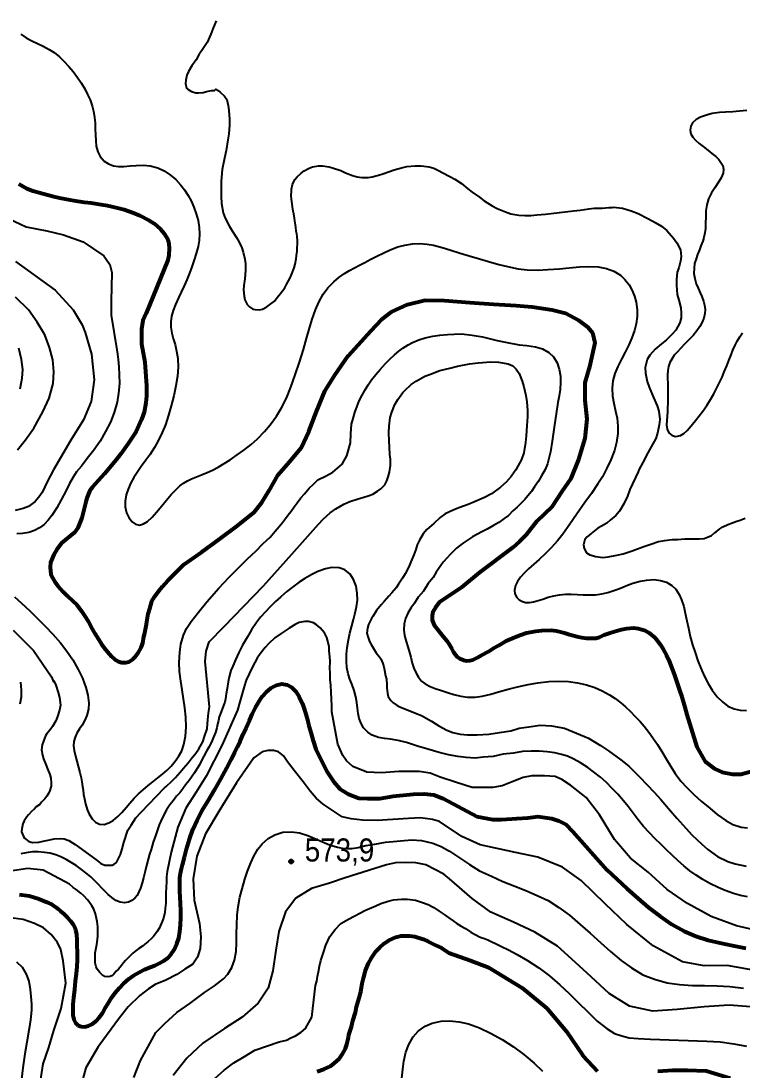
# Model space of a CAD drawing. Header units: metres. Extents: x 547833 to 556102, y 1844799 to 1850994.
# Drawn here: x 554246 to 554778, y 1846475 to 1847249 of the extents above; entities that cross this region are included whole.
import ezdxf

# ---------------------------------------------------------------- set-up
doc = ezdxf.new("R2010")
doc.units = ezdxf.units.M
doc.header["$LTSCALE"] = 6.8
for name, color, linetype, lineweight in [('1', 7, 'Continuous', 25), ('2', 7, 'Continuous', 53), ('5', 7, 'Continuous', 13)]:
    doc.layers.add(name, color=color, linetype=linetype, lineweight=lineweight)

msp = doc.modelspace()

# ---------------------------------------------------------------- hatches: boundary and pattern name
at = {"layer": '5'}
msp.add_hatch(color=256, dxfattribs=at).paths.add_polyline_path([(554447.1, 1846629.52, 1), (554444.1, 1846629.52, 1)])

# ---------------------------------------------------------------- linework, layer by layer
at = {"layer": '1'}
for points in [[(554390.41, 1847248.62), (554387.94, 1847242.71), (554386.38, 1847238.81), (554383.64, 1847232.78), (554381.12, 1847228.96), (554377.64, 1847223.51), (554375.48, 1847219.92), (554372.35, 1847215.56), (554369.98, 1847211.28), (554368.65, 1847208.74), (554367.93, 1847205.04), (554367.75, 1847202.44), (554368.41, 1847199.18), (554369.69, 1847197.99), (554372.04, 1847196.64), (554375.39, 1847195.69), (554377.4, 1847195.63), (554380.81, 1847195.83), (554383.11, 1847196.57), (554386.75, 1847197.27), (554389.03, 1847197.34), (554390.07, 1847198.23), (554391.68, 1847197.46), (554393.36, 1847196.12), (554396.47, 1847193.14), (554398.17, 1847190.76)], [(554246.43, 1847238.77), (554250.35, 1847236.2), (554254.37, 1847233.97), (554258.73, 1847231.92), (554262.74, 1847230.04), (554267.15, 1847227.67), (554270.84, 1847225.34), (554274.84, 1847222.19), (554278.15, 1847219.07), (554281.8, 1847215.1), (554284.87, 1847211.38)], [(554284.87, 1847211.38), (554288.18, 1847206.94), (554290.89, 1847202.96), (554293.49, 1847198.63), (554295.6, 1847194.53), (554297.35, 1847190.45), (554298.84, 1847186.11), (554299.85, 1847182.13), (554300.66, 1847177.57), (554301.02, 1847173.56), (554301.25, 1847168.96), (554301.33, 1847164.87), (554301.53, 1847160.31), (554301.95, 1847156.34), (554303.15, 1847152.1), (554304.89, 1847148.67), (554307.77, 1847145.44), (554310.87, 1847143.35), (554314.6, 1847141.86), (554318.36, 1847141.37), (554322.33, 1847141.4), (554326.88, 1847141.81), (554331.42, 1847142.23), (554336.84, 1847142.27), (554341.78, 1847141.81), (554347.28, 1847140.33), (554351.93, 1847138.28), (554356.73, 1847135.12), (554360.55, 1847131.86), (554364.28, 1847127.76), (554367.01, 1847124.26), (554369.69, 1847120), (554371.79, 1847116.06), (554373.92, 1847111.35), (554375.65, 1847106.46), (554377, 1847101.58), (554377.83, 1847096.38), (554378.01, 1847091.92), (554377.72, 1847086.84), (554376.93, 1847082.42), (554375.65, 1847077.31), (554374.2, 1847072.76), (554372.36, 1847067.52), (554370.62, 1847062.86), (554368.61, 1847057.87), (554366.77, 1847053.6), (554364.52, 1847048.83), (554362.49, 1847044.57), (554360.27, 1847039.81), (554358.62, 1847035.44), (554357.34, 1847031.12), (554356.89, 1847026.94), (554356.98, 1847023.12), (554357.65, 1847018.75), (554358.65, 1847014.83), (554360.11, 1847010.35), (554361.16, 1847005.49), (554362.13, 1846999.92), (554362.18, 1846993.7), (554361.75, 1846986.94), (554360.57, 1846979.74), (554359.07, 1846972.5), (554357.23, 1846965.07), (554355.28, 1846958.22), (554352.93, 1846951.23)], [(554398.17, 1847190.76), (554399.15, 1847186.39), (554399.58, 1847182.62), (554400.21, 1847176.31), (554400.24, 1847171.83), (554399.72, 1847165.57), (554398.82, 1847160.98), (554397.71, 1847153.13), (554396.43, 1847147.64), (554394.83, 1847139.16), (554393.91, 1847130.48), (554393.91, 1847124.66), (554393.95, 1847119.32), (554394.26, 1847114.11), (554395.52, 1847107.29), (554397.02, 1847103.36), (554399.86, 1847097.68), (554402.17, 1847094.13), (554405.33, 1847089.06), (554407.14, 1847085.73), (554409.16, 1847081.39), (554410.1, 1847078.25), (554411.53, 1847073.17), (554412.03, 1847069.7), (554411.9, 1847065.01), (554411.59, 1847061.83), (554411.37, 1847058.75), (554410.7, 1847053.81), (554410.5, 1847050.55), (554410.83, 1847046.01), (554411.53, 1847043.23), (554413.26, 1847039.8), (554414.79, 1847038.07), (554417.26, 1847036.44), (554419.13, 1847035.99), (554422.29, 1847035.87), (554424.44, 1847036.22), (554427.68, 1847037.92), (554429.71, 1847039.39), (554433.19, 1847042.27), (554435.28, 1847044.89), (554437.53, 1847047.73), (554440.84, 1847052.11), (554442.5, 1847055.07), (554444.77, 1847059.43), (554445.95, 1847062.42), (554447.66, 1847066.72), (554448.4, 1847069.38), (554449.27, 1847073.48), (554449.57, 1847075.81), (554449.96, 1847079.1), (554450.1, 1847081.21), (554450.19, 1847084.56), (554450.14, 1847086.65), (554449.88, 1847089.77), (554449.83, 1847091.86), (554449.32, 1847093.81), (554449, 1847096.63), (554448.7, 1847098.41), (554448.27, 1847101.31), (554448.04, 1847103.39), (554447.48, 1847106.56), (554447.16, 1847108.53), (554446.61, 1847111.71), (554446.35, 1847113.97)], [(554781.27, 1847182.55), (554775.91, 1847182.05), (554771.15, 1847181.74), (554765.74, 1847181.44), (554761.12, 1847181.05)], [(554761.12, 1847181.05), (554755.91, 1847180.31), (554751.56, 1847179.28), (554747.12, 1847177.73), (554743.95, 1847175.99), (554741.37, 1847173.64), (554740.11, 1847171.12), (554739.66, 1847168.19), (554740.17, 1847165.51), (554741.52, 1847162.88), (554743.45, 1847160.72), (554746.24, 1847158.36), (554749.21, 1847156.06), (554752.59, 1847153.49), (554755.69, 1847151.03), (554758.41, 1847148.75), (554760.7, 1847146.48), (554762.33, 1847144.35), (554763.61, 1847142.03), (554764.08, 1847139.41), (554763.84, 1847136.6), (554762.54, 1847133.15), (554760.58, 1847129.82), (554757.85, 1847125.75), (554755.33, 1847121.9), (554753.07, 1847117.63), (554751.93, 1847113.23), (554751.21, 1847108.75), (554751.21, 1847104), (554751.01, 1847099.85), (554750.86, 1847095.71), (554750.38, 1847092.46), (554749.71, 1847089.15), (554748.85, 1847086.32), (554747.6, 1847083), (554746.39, 1847080.07), (554745, 1847076.58), (554743.92, 1847073.5), (554742.9, 1847069.9), (554742.49, 1847066.45), (554742.42, 1847062.54), (554743.02, 1847058.8), (554744.06, 1847054.99), (554745.41, 1847051.73), (554746.97, 1847048.42), (554748.3, 1847045.58), (554749.51, 1847042.25), (554750.26, 1847039.33), (554750.61, 1847035.99), (554750.47, 1847033.09), (554749.7, 1847029.76), (554748.54, 1847026.85), (554746.77, 1847023.54), (554744.54, 1847020.41), (554741.75, 1847016.97), (554738.69, 1847013.7), (554735.49, 1847010.46), (554732.62, 1847007.6), (554729.92, 1847004.77), (554727.88, 1847002.34), (554726, 1846999.55), (554724.75, 1846997.05), (554723.75, 1846994.01), (554723.18, 1846991.26), (554722.92, 1846987.97)], [(554446.35, 1847113.97), (554445.86, 1847117.44), (554445.58, 1847119.89), (554445.73, 1847123.53), (554445.9, 1847124.6), (554446.53, 1847128.2), (554448.32, 1847131.74), (554449.99, 1847133.84), (554453.01, 1847136.57), (554455.21, 1847138.25), (554458.8, 1847140.19), (554461.18, 1847141.04), (554465.76, 1847141.85), (554468.71, 1847141.9), (554473.67, 1847141.03), (554476.82, 1847140.25), (554482.18, 1847138.38), (554485.7, 1847136.78), (554490.79, 1847134.79), (554494.25, 1847133.76), (554497.56, 1847133.18), (554502.22, 1847133.24), (554505.32, 1847133.69), (554509.94, 1847134.98), (554513.16, 1847136.02), (554518.01, 1847137.81), (554521.5, 1847138.97), (554526.96, 1847140.46), (554530.87, 1847141.29), (554536.89, 1847141.97), (554541.29, 1847141.91), (554547.19, 1847141.15), (554550.65, 1847140.12), (554554.09, 1847138.41), (554557.34, 1847136.68), (554562.6, 1847134.04), (554566.16, 1847132.07), (554571.11, 1847128.82), (554575.75, 1847124.96), (554579.08, 1847122.48), (554584.37, 1847118.8), (554587.91, 1847116.15), (554593.77, 1847112.53), (554597.43, 1847110.47), (554603.45, 1847107.92), (554607.41, 1847106.65), (554613.46, 1847105.44), (554617.77, 1847105.26), (554622.15, 1847105.38), (554626.58, 1847105.79), (554632.92, 1847106.23), (554637.06, 1847106.71), (554643.25, 1847107.61), (554647.4, 1847108.08), (554653.71, 1847108.71), (554658.5, 1847109.35), (554664.88, 1847110.27), (554668.94, 1847110.64), (554674.66, 1847110.72), (554679.66, 1847111.2), (554682.12, 1847111.29), (554683.1, 1847111.55), (554689.72, 1847110.73), (554696.15, 1847108.7), (554701.33, 1847106.81)], [(554701.33, 1847106.81), (554709.02, 1847102.93), (554713.93, 1847100.05), (554718.44, 1847097.33), (554722.32, 1847094.24), (554727.26, 1847088.61), (554729.84, 1847085.19), (554732.43, 1847080.05), (554732.91, 1847075.05), (554732.44, 1847071.65), (554731.28, 1847066.75), (554730.12, 1847063.57), (554729.59, 1847058.17), (554729.5, 1847053.96), (554730.09, 1847047.16), (554731.24, 1847043), (554732.66, 1847037.25), (554733.09, 1847033.48), (554732.93, 1847029.84), (554732, 1847026.3), (554729.09, 1847020.92), (554726.38, 1847017.93), (554721.91, 1847013.61), (554718.51, 1847010.84), (554713.92, 1847006.78), (554709.83, 1847002.5), (554707.92, 1846999.23), (554706.5, 1846993.34), (554706.7, 1846989.07), (554707.97, 1846982.93), (554709.28, 1846978.97), (554711.96, 1846973.08), (554712.66, 1846971.16), (554715.25, 1846965.16), (554716.56, 1846961.21), (554717.17, 1846955.08), (554716.87, 1846951.04), (554715.57, 1846944.88), (554714.28, 1846941.11), (554710.89, 1846934.91), (554708.36, 1846930.42), (554704.67, 1846923.42), (554701.76, 1846918.03), (554701.37, 1846916.46), (554695.22, 1846903.55), (554693.39, 1846898.67), (554690.82, 1846892.84), (554687.42, 1846887.49), (554684.73, 1846884.32), (554680.73, 1846881), (554678.31, 1846878.82), (554674.27, 1846876.55), (554671.6, 1846874.91), (554669.14, 1846873.1), (554666.7, 1846871.1), (554663.65, 1846868.56), (554662.04, 1846866.75), (554661.07, 1846862.73), (554661.48, 1846860.01), (554663.19, 1846856.78), (554665.72, 1846855.44), (554670.08, 1846854.04), (554675.29, 1846853.49), (554679.25, 1846853.94), (554685.69, 1846855.15)], [(554237.66, 1847102.92), (554250.35, 1847097.04), (554265.47, 1847094.11), (554277.67, 1847091.17), (554292.31, 1847085.79), (554307.44, 1847075.51), (554311.83, 1847069.15), (554313.29, 1847063.28), (554312.8, 1847042.24), (554312.8, 1847031.96), (554317.15, 1847006.47), (554317.61, 1847003.23), (554317.99, 1846999.35), (554318.57, 1846993.95), (554318.83, 1846987.87), (554319, 1846981.49), (554318.44, 1846974.52), (554317.28, 1846967.76), (554315.11, 1846960.32), (554312.37, 1846953.21), (554308.85, 1846946.13), (554304.76, 1846939.21), (554300.2, 1846932.41), (554295.32, 1846926.24), (554290.96, 1846920.7), (554287.33, 1846916.46), (554284.97, 1846912.6), (554282.26, 1846907.92), (554279.76, 1846902.65), (554275.95, 1846895.8), (554272.78, 1846890.12), (554269.22, 1846884.48), (554266.47, 1846880.87), (554263.54, 1846877.66), (554260.19, 1846875.16), (554256.32, 1846873.21), (554252.15, 1846871.9), (554247.51, 1846871.13), (554243.33, 1846870.76)], [(554499.8, 1847070.77), (554504.31, 1847073.09), (554508.75, 1847075.38), (554513.85, 1847077.88), (554518.59, 1847080.02), (554524.2, 1847082.12), (554529.29, 1847083.52), (554535.06, 1847084.5), (554540.1, 1847084.7), (554545.73, 1847084.31), (554550.49, 1847083.45), (554556.73, 1847081.81), (554562.52, 1847080.02), (554570.15, 1847077.65), (554576.8, 1847075.63), (554584.48, 1847073.33), (554590.95, 1847071.42), (554598.54, 1847069.3), (554605.02, 1847067.63), (554612.93, 1847066.11), (554619.41, 1847065.41), (554627.71, 1847065.15), (554634.78, 1847065.46), (554643.31, 1847066.06), (554650.35, 1847066.77), (554658.05, 1847067.43), (554664.8, 1847067.66), (554671.73, 1847067.46), (554678.07, 1847066.26), (554683.46, 1847064.39), (554688.25, 1847061.32), (554691.53, 1847058.26), (554694.64, 1847054.25), (554696.62, 1847050.67), (554698.59, 1847045.9), (554699.7, 1847041.44), (554700.49, 1847035.9), (554700.5, 1847031.01), (554699.78, 1847025.5), (554698.55, 1847020.66), (554696.59, 1847015.09), (554694.44, 1847010.14), (554691.75, 1847004.53), (554689.06, 1846999.4), (554686.35, 1846994.06), (554684.08, 1846988.88), (554682.66, 1846983.45), (554682.03, 1846978.05), (554682.5, 1846972.28), (554683.4, 1846967.02), (554684.7, 1846961.19), (554685.74, 1846956.14), (554686.38, 1846950.12), (554686.29, 1846944.63), (554685.39, 1846938.13), (554683.74, 1846932.2), (554681.18, 1846925.3), (554678.29, 1846919.2), (554674.95, 1846912.88), (554671.57, 1846907.56), (554666.87, 1846900.6), (554662.03, 1846893.83), (554655.92, 1846885.03), (554650.95, 1846877.93), (554645.73, 1846870.65)], [(554242.54, 1847071.37), (554271.77, 1847050.43), (554284.82, 1847035.77), (554291.61, 1847024.78), (554293.74, 1847019.17), (554298.48, 1847003.28), (554300.39, 1846984.32), (554298.24, 1846968.39), (554292.64, 1846954.91), (554283.29, 1846939.87), (554270.37, 1846917.97), (554265.98, 1846909.65), (554262.15, 1846901.34), (554259.7, 1846897.83), (554257.03, 1846894.68), (554252.12, 1846891.08), (554248.13, 1846889.48), (554242.12, 1846888.13)], [(554352.93, 1846951.23), (554350.59, 1846945.46), (554347.62, 1846939.33), (554344.79, 1846934.37), (554341.35, 1846929.1), (554338.49, 1846924.99), (554335.12, 1846920.39), (554332.54, 1846916.79), (554329.59, 1846912.33), (554327.48, 1846908.53), (554325.37, 1846903.76), (554324.07, 1846899.66), (554323.32, 1846894.89), (554323.35, 1846890.86), (554324.3, 1846886.42), (554325.86, 1846882.94), (554328.3, 1846879.77), (554330.84, 1846878.04), (554333.81, 1846877.3), (554336.75, 1846878.15), (554339.81, 1846880), (554343.19, 1846883.25), (554346.44, 1846886.88), (554350.16, 1846891.45), (554353.47, 1846895.51), (554357.12, 1846899.85), (554360.21, 1846903.1), (554363.47, 1846906.13), (554366.18, 1846908.12), (554369.29, 1846909.93), (554372.2, 1846911.26), (554375.91, 1846912.79), (554379.51, 1846914.25), (554383.62, 1846915.95), (554387.63, 1846917.82), (554391.74, 1846919.92), (554396.25, 1846922.55), (554400.65, 1846925.35), (554405.84, 1846928.92), (554410.6, 1846932.4), (554416.02, 1846936.72), (554420.72, 1846940.88), (554425.89, 1846946.14), (554430.21, 1846951.25), (554434.75, 1846957.58), (554438.39, 1846963.59), (554442.02, 1846970.87), (554445.28, 1846978.76), (554448.58, 1846987.94), (554451.72, 1846997.4), (554454.57, 1847006.71), (554456.95, 1847014.78), (554459.11, 1847022.43), (554461.04, 1847028.84), (554463.44, 1847035.79), (554465.91, 1847041.55), (554469.25, 1847047.47), (554472.66, 1847052.08), (554476.93, 1847056.49), (554480.81, 1847059.74), (554484.99, 1847062.64), (554488.48, 1847064.77), (554492.16, 1847066.79), (554495.81, 1847068.72), (554499.8, 1847070.77)], [(554243.98, 1846932.72), (554249.76, 1846940.05), (554255.93, 1846948.66), (554262.63, 1846960.65), (554267.11, 1846970.72), (554270.21, 1846981.52), (554270.63, 1846990.09), (554269.94, 1846998.97), (554267.54, 1847008.2), (554264.14, 1847017.34), (554258.28, 1847026.78), (554251.91, 1847035.77), (554242.37, 1847045.18)], [(554722.92, 1846987.97), (554722.94, 1846985.09), (554723.09, 1846981.96), (554723.22, 1846979.22), (554723.25, 1846976.19), (554723.24, 1846973.36), (554723.17, 1846970.09), (554723.13, 1846967.11), (554722.97, 1846963.72), (554722.81, 1846960.64), (554722.57, 1846957.4), (554722.35, 1846954.31), (554722.25, 1846951.21), (554722.71, 1846948.04), (554723.91, 1846945.23), (554726.33, 1846943.31), (554729.12, 1846942.57), (554732.39, 1846943.37), (554734.91, 1846944.81), (554737.35, 1846946.96), (554739.19, 1846948.99), (554741.42, 1846951.62), (554743.58, 1846954.27), (554746.27, 1846957.72), (554748.99, 1846961.32), (554751.87, 1846965.48), (554754.66, 1846969.85), (554757.03, 1846973.87), (554759.34, 1846978.28), (554761.11, 1846981.86), (554763.1, 1846986.33), (554764.74, 1846990.11), (554766.6, 1846994.7), (554768.14, 1846998.53), (554769.79, 1847002.72), (554771.16, 1847006.12), (554772.75, 1847009.8), (554774.21, 1847012.78), (554776.14, 1847016.04), (554778.3, 1847018.79)], [(554527.98, 1847007.57), (554531.72, 1847010.1), (554535.1, 1847011.83), (554539.67, 1847013.84), (554544.44, 1847015.1), (554549.98, 1847016.44), (554555.13, 1847017.13), (554560.67, 1847017.66), (554565.71, 1847018.02), (554571.15, 1847018.21), (554579.07, 1847017.12), (554586.69, 1847015.85), (554597.4, 1847013.2), (554604.75, 1847011.77), (554613.72, 1847010.07), (554619.21, 1847009.57), (554625.59, 1847008.5), (554630.69, 1847007.04), (554635.53, 1847004.4), (554638.9, 1847001.24), (554641.62, 1846996.7), (554643.14, 1846992.21), (554643.99, 1846986.95), (554644.09, 1846982.38), (554643.74, 1846977.23), (554642.99, 1846972.49), (554642.04, 1846967.58), (554640.78, 1846959.18), (554639.58, 1846951.23), (554637.93, 1846938.99), (554636.59, 1846931.14), (554634.51, 1846922.36), (554632.77, 1846918.3), (554630.12, 1846913.55), (554627.86, 1846909.73), (554624.97, 1846905.42), (554622.63, 1846902.09), (554620.08, 1846898.89), (554617.72, 1846896.2), (554615.05, 1846893.56), (554612.01, 1846890.43), (554608.9, 1846887.69), (554605.62, 1846884.45), (554602.51, 1846882.1), (554598.62, 1846879.11), (554594.78, 1846876.92), (554590.13, 1846874.24), (554586.5, 1846872.54), (554582.36, 1846870.27), (554579.22, 1846868.61), (554575.55, 1846866.24), (554572.54, 1846864.26), (554569.64, 1846862.07), (554567.41, 1846860.25), (554565.42, 1846858.26), (554562.84, 1846855.69), (554560.51, 1846853.08), (554557.66, 1846850.03), (554555.85, 1846847.57), (554554.14, 1846845.04), (554552.42, 1846842.7), (554550.14, 1846838.72), (554546.5, 1846834.29), (554543.02, 1846828.7), (554539.25, 1846824.09), (554536.41, 1846819.71), (554533.66, 1846816.02), (554531.58, 1846812.49), (554529.76, 1846808.42), (554528.83, 1846804.52), (554528.67, 1846800.07), (554529.18, 1846795.9), (554530.32, 1846791.46), (554531.43, 1846787.69), (554532.71, 1846783.57), (554533.64, 1846779.94), (554534.82, 1846775.69), (554535.96, 1846772.01), (554537.6, 1846768.15), (554539.3, 1846765.17), (554541.73, 1846762.36), (554544.35, 1846760.38), (554548, 1846758.49), (554551.78, 1846757.03), (554556.24, 1846755.47), (554560.76, 1846753.96), (554565.41, 1846752.49), (554570.56, 1846751.23), (554575.48, 1846750.52), (554581.21, 1846750.49), (554586.43, 1846751.22), (554592.62, 1846752.69), (554598.45, 1846754.41), (554605.57, 1846756.47), (554612.27, 1846758.26), (554620.22, 1846760.01), (554627.36, 1846761.18), (554635.49, 1846762.04), (554642.52, 1846762.24), (554649.94, 1846762.02), (554656.66, 1846761.11)], [(554245.96, 1846977.65), (554247.42, 1846985.48), (554247.91, 1846991.84), (554246.93, 1846999.18), (554244.98, 1847007.5)], [(554291.53, 1846730), (554289.62, 1846727.2), (554287.69, 1846724.05), (554286.34, 1846721.21), (554285.39, 1846717.99), (554285.25, 1846714.7), (554285.61, 1846711.23), (554286.56, 1846707.21), (554287.67, 1846703.35), (554288.89, 1846698.88), (554289.9, 1846695.16), (554290.74, 1846691.2), (554291.31, 1846688.14), (554291.76, 1846684.85), (554292.17, 1846682.15), (554292.62, 1846679), (554293.28, 1846675.61), (554294.02, 1846672.04), (554295.13, 1846667.95), (554296.77, 1846664.41), (554298.8, 1846660.92), (554301.46, 1846658.47), (554304.42, 1846657.05), (554307.65, 1846656.7), (554311.21, 1846657.93), (554314.39, 1846659.78), (554317.91, 1846662.68), (554320.68, 1846665.62), (554323.9, 1846669.22), (554326.73, 1846672.53), (554329.97, 1846676.06), (554333.16, 1846679.26), (554336.53, 1846682.32), (554340.2, 1846685.45), (554343.63, 1846688.23), (554347.41, 1846691.27), (554350.63, 1846693.85), (554354.11, 1846696.87), (554357.07, 1846699.77), (554360.15, 1846703.37), (554362.65, 1846706.83), (554364.96, 1846710.99), (554366.59, 1846715.76), (554367.66, 1846721.79), (554368.13, 1846728.48), (554367.92, 1846735.72), (554367.29, 1846742.68), (554366.28, 1846749.34), (554365.17, 1846755.98), (554364.17, 1846762.33), (554363.4, 1846769.54), (554363.08, 1846776.03), (554363.42, 1846783.6), (554364.24, 1846789.67), (554366.24, 1846796.29), (554368.5, 1846801.07), (554371.84, 1846806.34), (554377.28, 1846813.22), (554383.5, 1846820.8), (554392.3, 1846830.86), (554399.55, 1846838.78), (554407.52, 1846846.63), (554413.42, 1846852.44), (554419.64, 1846857.97), (554425, 1846863.62), (554430, 1846868.5), (554433.7, 1846872.75), (554436.8, 1846876.18), (554439.15, 1846879.13), (554441.36, 1846882.09), (554443.48, 1846884.86), (554445.49, 1846887.63), (554447.66, 1846890.62), (554449.91, 1846893.58), (554452.69, 1846897.28), (554455.44, 1846900.42), (554458.92, 1846904.53), (554461.97, 1846907.4), (554465.3, 1846910.6), (554470.83, 1846913.28), (554476.18, 1846916.21), (554483.06, 1846922.23), (554486.6, 1846928.27), (554489.4, 1846937.96), (554489.62, 1846944.48), (554490.1, 1846951.59), (554491.15, 1846955.87), (554492.37, 1846960.11), (554494.17, 1846964.82), (554495.74, 1846968.74), (554497.96, 1846973.05), (554500.05, 1846976.81), (554502.37, 1846980.47), (554504.8, 1846984.18), (554507.94, 1846988.2), (554511.08, 1846991.99), (554514.98, 1846996.19), (554518.24, 1846999.46), (554521.82, 1847002.76), (554525, 1847005.46), (554527.98, 1847007.57)], [(554264.06, 1846675.77), (554261.6, 1846673.11), (554260.25, 1846671.63), (554257.7, 1846669.72), (554256.33, 1846668.42), (554254.1, 1846666.26), (554252.08, 1846663.93), (554250.73, 1846662.44), (554248.88, 1846659.47), (554247.8, 1846657.25), (554246.98, 1846653.64), (554246.86, 1846651.34), (554248.21, 1846647.87), (554249.01, 1846646.73), (554252.34, 1846644.25), (554254.99, 1846643.51), (554259.63, 1846643.75), (554262.7, 1846644.39), (554267.71, 1846645.54), (554270.96, 1846646.19), (554275.5, 1846646.52), (554278.19, 1846646.26), (554281.66, 1846645.04), (554284.45, 1846643.17), (554286.48, 1846642.07), (554301.56, 1846630.94), (554305.29, 1846628.03), (554308.19, 1846626.79), (554310.27, 1846626.79), (554311.92, 1846626.79), (554313.58, 1846626.79), (554315.24, 1846627.62), (554316.9, 1846628.87), (554318.14, 1846631.36), (554319.8, 1846634.69), (554321.04, 1846638.84), (554322.29, 1846643.42), (554325.19, 1846652.56), (554327.68, 1846656.31), (554330.99, 1846661.71), (554335.14, 1846665.87), (554352.17, 1846683.67), (554353.46, 1846684.86), (554357.58, 1846688.76), (554360.23, 1846691.45), (554363.87, 1846695.39), (554366.2, 1846698.32), (554369.76, 1846702.15), (554371.9, 1846705.06), (554375.32, 1846709.36), (554377.62, 1846712.48), (554380.37, 1846717.65), (554381.73, 1846721.52), (554383.66, 1846727.16), (554383.98, 1846731.01), (554384.38, 1846736.67), (554384.8, 1846740.43), (554385.4, 1846743.55), (554382.08, 1846776.74), (554382.98, 1846784.47), (554385.25, 1846791.29), (554396.13, 1846802.65), (554425.14, 1846832.66), (554446, 1846855.84), (554465.78, 1846878.04), (554469.09, 1846881.56), (554474.34, 1846886.44), (554478.38, 1846889.38), (554484.47, 1846892.74), (554488.83, 1846894.57), (554494.89, 1846896.6), (554498.39, 1846897.57), (554503.09, 1846898.97), (554505.72, 1846900.12), (554509.28, 1846902.25), (554511.55, 1846904.03), (554514.63, 1846907.05), (554516.13, 1846909.79), (554517.12, 1846912.76), (554517.97, 1846916.19), (554518.83, 1846921.14), (554518.67, 1846925.88), (554518.38, 1846929.18), (554517.93, 1846934.84), (554517.73, 1846939.1), (554517.56, 1846945.56), (554517.71, 1846950.05), (554518.5, 1846956.43), (554519.74, 1846960.57), (554521.86, 1846966.23), (554524.12, 1846969.73), (554527.91, 1846974.92), (554529.34, 1846976.52), (554534.09, 1846980.77), (554537.72, 1846983.19), (554544.06, 1846986.86), (554548.15, 1846988.57), (554555.1, 1846991.08), (554562.59, 1846992.98), (554568.25, 1846994.3), (554577.1, 1846995.98)], [(554577.1, 1846995.98), (554583.49, 1846996.71), (554592.64, 1846997.47), (554598.28, 1846997.26), (554605.45, 1846996.17), (554608.88, 1846994.47), (554611.43, 1846992.1), (554613.62, 1846988.83), (554615.77, 1846983.36), (554617.01, 1846979.12), (554618.41, 1846972.71), (554619.33, 1846968.06), (554619.66, 1846961.81), (554619.7, 1846957.34), (554619.34, 1846950.45), (554618.76, 1846943.05), (554618.28, 1846938.14), (554616.96, 1846930.47), (554615.25, 1846925.51), (554611.26, 1846917.91), (554607.73, 1846913.04), (554604.1, 1846908.91), (554599.96, 1846905.2), (554593.19, 1846900.33), (554588.16, 1846897.66), (554580.73, 1846894.33), (554575.89, 1846892.54), (554569.13, 1846890.05), (554565.04, 1846888.35), (554558.99, 1846885.47), (554555.39, 1846882.86), (554550.74, 1846878.52), (554545.64, 1846874.04), (554542.96, 1846870.87), (554540.17, 1846866.08), (554538.55, 1846862.75), (554537.44, 1846859.2), (554535.86, 1846855.5), (554533.81, 1846850.12), (554532.4, 1846846.63), (554529.47, 1846841.44), (554527.67, 1846838.09), (554524.63, 1846833.84), (554522.84, 1846831.16), (554519.76, 1846827.28), (554517.56, 1846824.93), (554514.1, 1846821.02), (554511.92, 1846818.48), (554508.57, 1846814.48), (554505.74, 1846810.06), (554504.76, 1846808.62), (554502.61, 1846804.18), (554501.78, 1846801.42), (554501.44, 1846797.76), (554502.01, 1846795.26), (554503.3, 1846791.5), (554504.41, 1846789.25), (554506.72, 1846785.71), (554508.23, 1846783.31), (554510.35, 1846780.6), (554511.61, 1846778.75), (554513.23, 1846775.41), (554513.88, 1846773.01), (554514.37, 1846770.4), (554515.12, 1846766.39), (554515.71, 1846763.7), (554516.16, 1846759.75), (554516.15, 1846757.37), (554516.58, 1846753.61), (554517.15, 1846751.1), (554519.02, 1846748.08), (554520.61, 1846746.65), (554523.63, 1846744.42), (554526.06, 1846743.17), (554541.59, 1846736.95), (554549.05, 1846732.8), (554554.44, 1846729.47), (554560.24, 1846726.14), (554564.8, 1846724.48), (554570.19, 1846723.23), (554575.58, 1846722.82), (554582.63, 1846722.82), (554591.34, 1846723.23), (554599.21, 1846724.48), (554607.51, 1846725.73), (554613.72, 1846727.81), (554620.77, 1846728.64), (554629.06, 1846729.88), (554637.36, 1846729.47), (554646.89, 1846727.81), (554664.62, 1846720.35), (554673.62, 1846714.91), (554679.4, 1846711), (554688.53, 1846704.43), (554694.4, 1846699.77), (554702.47, 1846691.65), (554707.75, 1846686.25), (554713.05, 1846680.67), (554718.06, 1846675.15), (554725.19, 1846666.92), (554729.81, 1846661.55)], [(554685.69, 1846855.15), (554690.25, 1846856.15), (554696.77, 1846858.33), (554698.78, 1846859.13), (554705.57, 1846861.44), (554709.96, 1846863.08), (554716.4, 1846865.15), (554720.6, 1846865.92), (554726.44, 1846866.59), (554730.33, 1846866.75), (554735.62, 1846867.16), (554739.14, 1846867.28), (554743.72, 1846867.23), (554746.3, 1846867.24), (554749.89, 1846867.46), (554752.28, 1846868.31), (554755.37, 1846869.61), (554757.79, 1846871.8), (554758.77, 1846872.39), (554761.57, 1846874.62), (554763.8, 1846875.92), (554767.31, 1846877.75), (554770.07, 1846878.64), (554774, 1846880.14), (554776.39, 1846880.98), (554780.13, 1846882.46)], [(554645.73, 1846870.65), (554641.82, 1846865.69), (554637.26, 1846860.6), (554633.04, 1846856.38), (554628.35, 1846852.02), (554624.4, 1846848.55), (554620.56, 1846845.07), (554617.43, 1846842.02), (554614.69, 1846839), (554612.45, 1846835.76), (554610.95, 1846832.7), (554610.24, 1846829.34), (554610.52, 1846826.62), (554611.78, 1846824.06), (554613.51, 1846822.28), (554615.95, 1846820.91), (554618.36, 1846820.27), (554621.28, 1846820.19), (554624.04, 1846820.7), (554627.54, 1846821.67), (554630.98, 1846822.82), (554635.04, 1846824.11), (554639.09, 1846825.18), (554643.25, 1846825.98), (554647.68, 1846826.38), (554651.83, 1846826.43), (554656.6, 1846826.28), (554660.79, 1846826.01), (554665.56, 1846825.91), (554669.74, 1846826.03), (554674.58, 1846826.66), (554678.95, 1846827.68), (554683.99, 1846829.32), (554688.19, 1846830.92), (554693.38, 1846832.96), (554697.41, 1846834.41), (554702.88, 1846836.05), (554707.45, 1846836.76), (554712.98, 1846837.19), (554717.83, 1846836.47), (554722.26, 1846835.19), (554726.2, 1846832.82), (554728.97, 1846830.08), (554731.53, 1846826.23), (554733.24, 1846822.32), (554734.84, 1846817.26), (554735.97, 1846812.54), (554737.11, 1846806.89), (554738.29, 1846801.27), (554739.67, 1846795.26), (554741.4, 1846789.01), (554743.18, 1846783.39), (554745.32, 1846777.32), (554747.59, 1846771.83), (554750.01, 1846766.17), (554752.94, 1846760.55), (554755.91, 1846755.68), (554759.51, 1846750.87), (554763.34, 1846747.14), (554767.42, 1846743.94), (554771.95, 1846741.86), (554776.48, 1846741.02), (554781.1, 1846740.83)], [(554690.47, 1846674.16), (554686.36, 1846679.07), (554682.45, 1846683.09), (554677.69, 1846687.87), (554673.6, 1846691.56), (554668.49, 1846695.67), (554664.11, 1846698.65), (554658.76, 1846702.12), (554653.97, 1846704.8), (554649.31, 1846707.05), (554644.87, 1846708.38), (554639.8, 1846709.48), (554634.26, 1846710.19), (554628.23, 1846710.86), (554622.48, 1846710.72), (554615.95, 1846710.54), (554609.37, 1846709.38), (554601.71, 1846708.5), (554594.46, 1846706.98), (554587.15, 1846706.27), (554581.22, 1846705.66), (554574.56, 1846706.05), (554568.42, 1846706.87), (554561.46, 1846708.14), (554554.65, 1846709.73), (554546.36, 1846712.2), (554538.71, 1846714.57), (554530.62, 1846717.28), (554524.42, 1846718.61), (554518.83, 1846719.6), (554514.25, 1846720.02), (554509.91, 1846720.89), (554505.33, 1846722.69), (554501.95, 1846724.89), (554498.92, 1846728.01), (554497.07, 1846731.19), (554495.69, 1846734.89), (554495.02, 1846738.43), (554494.56, 1846742.43), (554494.05, 1846746.53), (554493.32, 1846750.9), (554492.03, 1846755.39), (554490.59, 1846759.54), (554488.91, 1846763.86), (554487.63, 1846767.78), (554486.63, 1846772.49), (554486.24, 1846776.92), (554486.32, 1846782.24), (554486.83, 1846787.09), (554487.79, 1846792.77), (554488.91, 1846797.76), (554490.27, 1846803.15), (554491.55, 1846807.72), (554492.8, 1846812.58), (554493.78, 1846816.99), (554494.34, 1846822.05), (554494.25, 1846827.12), (554493.41, 1846832.42), (554491.52, 1846837.29), (554488.95, 1846841.24), (554485.09, 1846844.24), (554480.94, 1846845.7), (554475.65, 1846846.04), (554470.8, 1846845.18), (554465.22, 1846843.23), (554460.74, 1846840.97), (554455.57, 1846837.93), (554451.46, 1846835.18), (554446.49, 1846831.67), (554442.44, 1846828.47), (554437.85, 1846824.51), (554434.13, 1846821.01), (554430.11, 1846817.06), (554426.61, 1846813.37), (554423.03, 1846809.46), (554419.94, 1846805.5), (554416.36, 1846800.17), (554413.28, 1846795.04), (554409.77, 1846788.85), (554406.99, 1846783.36), (554404.44, 1846778.16), (554402.52, 1846773.47), (554401.15, 1846770.12), (554399.9, 1846765.61), (554399.05, 1846761.84), (554398.36, 1846757.05), (554397.6, 1846752.92), (554397.08, 1846749.44), (554396.57, 1846746.97), (554395.66, 1846744.33), (554394.8, 1846741.7), (554393.41, 1846738.52), (554392.63, 1846735.96), (554391.9, 1846733.44), (554391.4, 1846730.72), (554390.79, 1846727.94), (554389.81, 1846724.58), (554388.4, 1846721), (554386.83, 1846717.45), (554384.89, 1846713.73), (554383.22, 1846710.82)], [(554241.63, 1846824.54), (554246.82, 1846819.79), (554252.95, 1846814.04), (554258.36, 1846808.81), (554264.57, 1846802.54), (554269.91, 1846796.88), (554275.46, 1846790.53), (554280.23, 1846784.36), (554284.59, 1846777.98), (554288.56, 1846771.05), (554291.68, 1846764.65), (554294.36, 1846757.7), (554295.84, 1846752.06), (554296.49, 1846746.2), (554296.2, 1846741.66), (554295.09, 1846737.04), (554293.56, 1846733.55), (554291.53, 1846730)], [(554490.9, 1846699.47), (554486.37, 1846703.56), (554483.65, 1846707.65), (554480.02, 1846715.83), (554475.51, 1846739.77), (554475.44, 1846743.76), (554475.33, 1846749.65), (554475.15, 1846753.72), (554474.76, 1846759.68), (554474.43, 1846763.35), (554474.21, 1846768.66), (554474.13, 1846771.79), (554474.2, 1846777.03), (554474.13, 1846780.17), (554473.69, 1846784.78), (554473.48, 1846787.52), (554472.61, 1846791.8), (554471.82, 1846794.47), (554470.1, 1846797.89), (554468.44, 1846799.89), (554466.99, 1846801.73), (554463.96, 1846804.14), (554462.12, 1846805.26), (554458.29, 1846806.25), (554455.61, 1846806.33), (554451.42, 1846805.56), (554448.64, 1846804), (554444.1, 1846801.29), (554441.18, 1846799.34), (554438.08, 1846797.37), (554433.49, 1846794.18), (554429.09, 1846790.15), (554426.39, 1846787.18), (554422.83, 1846782.49), (554420.63, 1846779.28), (554418.72, 1846776.02), (554416.06, 1846770.95), (554414.52, 1846767.73), (554412.49, 1846763.02), (554411.23, 1846759.07), (554407.74, 1846747.22), (554405.98, 1846741.05), (554394.42, 1846714.92), (554382.97, 1846692.3), (554375.52, 1846680.49), (554368.05, 1846668.86), (554362.07, 1846654.73), (554357.11, 1846636.35), (554354.17, 1846622.11), (554353.58, 1846618.14), (554353.73, 1846615.11), (554353.46, 1846610.03), (554353.26, 1846606.77), (554353.25, 1846601.82), (554353.2, 1846598.96), (554352.82, 1846594.82), (554352.39, 1846591.92), (554351.42, 1846587.9), (554350.47, 1846585.41), (554348.97, 1846581.81), (554348.43, 1846580.71), (554346.94, 1846577.96), (554345.71, 1846576.21), (554343.78, 1846573.98), (554342.42, 1846572.5)], [(554240.72, 1846799.89), (554255.6, 1846784.89), (554269.04, 1846765.64), (554270.54, 1846761.94), (554270.58, 1846762.68), (554272.1, 1846759.43), (554273.95, 1846754.02), (554274.86, 1846750.22), (554275.51, 1846744.59), (554274.96, 1846741.09), (554273.32, 1846736.24), (554272.16, 1846733.06), (554269.77, 1846728.98), (554267.86, 1846726.57), (554265.38, 1846723.24), (554264.57, 1846722.01), (554263.1, 1846718.22), (554262.17, 1846715.54), (554261.64, 1846711.87), (554262.28, 1846707.94), (554263.08, 1846705.08), (554264.71, 1846700.89), (554266.09, 1846697.9), (554267.82, 1846693.63), (554268.52, 1846690.85), (554268.82, 1846687.36), (554268.62, 1846684.96), (554267.76, 1846681.72), (554266.84, 1846679.71), (554265.47, 1846677.55), (554264.06, 1846675.77)], [(554245.86, 1846745.57), (554246.73, 1846750.72), (554246.93, 1846755.7), (554246.24, 1846761.58)], [(554656.66, 1846761.11), (554663.12, 1846759.76), (554669.46, 1846757.65), (554674.86, 1846755.31), (554680.22, 1846752.35), (554684.32, 1846749.58), (554688.49, 1846746.33), (554691.88, 1846743.39), (554695.65, 1846739.91), (554698.93, 1846736.65), (554702.68, 1846732.64), (554705.75, 1846729.11), (554709.22, 1846724.76), (554712.21, 1846720.64), (554715.53, 1846715.67), (554718.77, 1846710.45), (554721.91, 1846705.12), (554725.37, 1846699.39), (554728.58, 1846694.37), (554732.81, 1846688.81), (554737.04, 1846684), (554742.54, 1846678.67), (554747.78, 1846673.96), (554753.99, 1846668.7), (554759.5, 1846664.23), (554765.83, 1846659.83), (554771.02, 1846656.88), (554777.1, 1846654.82), (554781.94, 1846654.23)], [(554383.22, 1846710.82), (554381.28, 1846707.17), (554379.69, 1846704.3), (554377.9, 1846700.68), (554376.35, 1846698.05), (554374.35, 1846694.72), (554372.56, 1846692.36), (554370.3, 1846689.27), (554368.04, 1846686.19), (554365.71, 1846683.14), (554363.49, 1846680.22), (554361.13, 1846677.63), (554358.73, 1846674.3), (554356.12, 1846671.18), (554353.71, 1846667.54), (554350.82, 1846662.02), (554348.39, 1846656.5), (554345.78, 1846649.1), (554343.97, 1846643.85), (554342.31, 1846638.45), (554341.28, 1846634.97), (554340.23, 1846631.3), (554339.04, 1846626.68), (554337.95, 1846622.32), (554336.73, 1846617.53), (554335.68, 1846613.74), (554334.46, 1846609.99), (554333.33, 1846607.21), (554331.96, 1846604.6), (554330.35, 1846602.53), (554328.24, 1846600.77), (554325.74, 1846599.52), (554322.77, 1846599.07), (554319.62, 1846599.53), (554316.41, 1846600.92), (554313.44, 1846602.94), (554310.72, 1846605.3), (554308.36, 1846607.69), (554305.91, 1846610.25), (554303.58, 1846612.67), (554300.63, 1846615.53), (554297.83, 1846618.12), (554294.3, 1846621.13), (554290.97, 1846623.74), (554287.2, 1846626.49), (554283.54, 1846628.89), (554279.84, 1846631.06), (554275.86, 1846633.01), (554272.09, 1846634.41), (554267.69, 1846635.63), (554263.73, 1846636.28), (554259.11, 1846636.66), (554255, 1846636.55), (554250.33, 1846635.97), (554246.4, 1846635.12)], [(554790.3, 1846548.7), (554766.97, 1846552.98), (554750.05, 1846552.63), (554733.86, 1846555.63), (554712.46, 1846567.39), (554693.04, 1846583.2), (554677.01, 1846598.33), (554659.32, 1846615.54), (554645.61, 1846625.43), (554627.37, 1846632.83), (554610.8, 1846636.13), (554584.78, 1846641.78), (554571.35, 1846648.05), (554554.82, 1846659.01), (554549.84, 1846660.37), (554540.77, 1846661.73), (554532.16, 1846661.28), (554508.84, 1846659.62), (554498.06, 1846660.04), (554489.77, 1846660.87), (554483.13, 1846662.53), (554474.43, 1846668.36), (554469.04, 1846671.68), (554464.06, 1846676.26), (554459.5, 1846681.24), (554454.53, 1846688.31), (554447.9, 1846696.63), (554442.92, 1846702.86), (554440.02, 1846707.44), (554436.29, 1846710.35), (554432.56, 1846711.18), (554428.41, 1846711.18), (554424.27, 1846710.35), (554418.05, 1846705.77), (554405.2, 1846687.59), (554392.93, 1846667.59), (554382.33, 1846649.88), (554376.05, 1846633.53), (554373.37, 1846616.87), (554374.06, 1846601.06), (554377.99, 1846583.99), (554378.93, 1846573.99), (554378.48, 1846565.36), (554376.66, 1846558.99), (554373.04, 1846553.99), (554367.14, 1846550.35), (554361.25, 1846546.26), (554353.09, 1846542.17), (554345.38, 1846538.99), (554340.39, 1846535.81), (554334.05, 1846530.8), (554325.43, 1846522.62), (554319.09, 1846514.44), (554303.25, 1846493.11), (554294.35, 1846477.53)], [(554792.01, 1846578.01), (554773.73, 1846582.06), (554755.11, 1846589.07), (554737.69, 1846598.67), (554722.63, 1846609.01), (554708.59, 1846621.78), (554695.56, 1846632.06), (554683.74, 1846645.69), (554672.69, 1846663.79), (554663.06, 1846676.67), (554651.38, 1846685.83), (554645.04, 1846689.92), (554640.05, 1846692.19), (554632.34, 1846692.65), (554622.82, 1846692.65), (554616.48, 1846691.28), (554608.32, 1846688.1), (554601.06, 1846685.37), (554594.26, 1846684.01), (554586.56, 1846684.01), (554578.85, 1846684.01), (554567.52, 1846687.65), (554555.28, 1846691.74), (554548.02, 1846694.47), (554539.86, 1846695.83), (554524.9, 1846695.83), (554512.21, 1846694.92), (554501.33, 1846695.38), (554490.9, 1846699.47)], [(554781.92, 1846603.51), (554776.73, 1846604.58), (554771.45, 1846605.95), (554765.36, 1846608.23), (554760.16, 1846610.34), (554754.02, 1846613.41), (554748.99, 1846616.25), (554744.09, 1846619.4), (554739.37, 1846622.75), (554735.01, 1846626.34), (554730.66, 1846630.12), (554726.43, 1846634.18), (554722.28, 1846638.1), (554718.14, 1846642.15), (554713.67, 1846646.48), (554709.67, 1846650.7), (554705.21, 1846655.42), (554701.32, 1846660.34), (554697.54, 1846665.06), (554693.81, 1846670.13), (554690.47, 1846674.16)], [(554729.81, 1846661.55), (554736.68, 1846653.86), (554740.94, 1846649.11), (554748.19, 1846642.33), (554752.55, 1846638.35), (554759.71, 1846633.17), (554767.45, 1846629.58), (554772.7, 1846627.8), (554780.79, 1846626.16)], [(554329.58, 1846470.37), (554334.57, 1846482.97), (554339.86, 1846492.82), (554345.84, 1846503.62), (554352.44, 1846510.24), (554361.38, 1846518.37), (554370.86, 1846525), (554381.64, 1846533.04), (554389.04, 1846538), (554395.61, 1846543.18), (554398.87, 1846546.67), (554401.81, 1846551.37), (554403.8, 1846556.91), (554404.93, 1846563.3), (554405.4, 1846569.57), (554405.39, 1846576.48), (554405.41, 1846582.73), (554405.76, 1846589.92), (554406.47, 1846596.17), (554407.85, 1846603.3), (554409.38, 1846609.47), (554411.49, 1846616.45), (554413.42, 1846622.38), (554415.8, 1846628.53), (554418.06, 1846633.55), (554421.01, 1846638.52), (554424.2, 1846642.63), (554428.56, 1846646.51), (554433.64, 1846649.26), (554439.49, 1846651.16), (554445.82, 1846651.41), (554451.66, 1846650.72), (554457.8, 1846648.77), (554462.95, 1846646.57), (554468.78, 1846643.93), (554473.85, 1846641.89), (554479.67, 1846640.1), (554484.42, 1846639.19), (554490.4, 1846639.18), (554494.87, 1846639.77), (554500.54, 1846641.22), (554507.24, 1846642.35), (554515.09, 1846643.66), (554534.54, 1846645.49), (554541.59, 1846645.07), (554549.88, 1846642.99), (554556.1, 1846640.5), (554562.32, 1846637.17), (554577, 1846627.29), (554584.34, 1846622.74), (554593.28, 1846618.84), (554601.44, 1846614.82), (554610.43, 1846611.39), (554618.56, 1846608.14), (554626.85, 1846604.57)], [(554655.13, 1846555.07), (554641.94, 1846567.09), (554625.26, 1846577.41), (554609.34, 1846584.82), (554592.6, 1846592.26), (554579, 1846602.3), (554562.32, 1846616.8), (554558.17, 1846620.13), (554544.91, 1846627.19), (554537.44, 1846628.44), (554529.57, 1846628.86), (554522.52, 1846628.44), (554515.88, 1846627.19), (554485.4, 1846617.55), (554473.74, 1846613.64), (554460.67, 1846609.69), (554448.99, 1846602.56), (554441.38, 1846592.5), (554436.51, 1846578.03), (554434.28, 1846564.16), (554432.1, 1846549.1), (554428.73, 1846536.13), (554421.15, 1846525.13), (554409.35, 1846514.93), (554396.45, 1846506.45), (554380.54, 1846495.82), (554368.76, 1846484.69), (554358.72, 1846471.86)], [(554342.42, 1846572.5), (554340.17, 1846570.53), (554337.82, 1846568.64), (554336.07, 1846567.29), (554333.23, 1846565.45), (554331.4, 1846564), (554328.88, 1846561.9), (554327.32, 1846560.58), (554324.92, 1846558.21), (554323.38, 1846556.7), (554321.97, 1846554.92), (554320.47, 1846553.04), (554318.22, 1846550.21), (554316.68, 1846548.7), (554314.93, 1846546.5), (554313.89, 1846545.62), (554312.18, 1846544.76), (554310.68, 1846544.59), (554308.36, 1846544.89), (554306.1, 1846546.35), (554304.5, 1846547.78), (554302.62, 1846550.14), (554301.94, 1846551.87), (554301.12, 1846554.92), (554301.03, 1846557.38), (554301.12, 1846559.87), (554301.22, 1846562.35), (554301.94, 1846566.05), (554302.43, 1846568.4), (554302.86, 1846572.16), (554303.04, 1846574.75), (554303.17, 1846578.57), (554303.04, 1846581.41), (554302.67, 1846585.46), (554302.14, 1846587.59), (554301.46, 1846591.04), (554300.03, 1846594.4), (554298.79, 1846596.92), (554296.41, 1846600.17), (554295.43, 1846601.3), (554292.7, 1846604.32), (554290.48, 1846606.25), (554287.24, 1846608.83), (554284.95, 1846610.48), (554282.13, 1846612.72), (554279.05, 1846614.65), (554262.77, 1846623.03), (554251.51, 1846624.29), (554238.46, 1846622.41)], [(554389.55, 1846469.95), (554396.18, 1846475.84), (554403.4, 1846481.33), (554411.19, 1846486.04), (554418.7, 1846490.51), (554436.71, 1846496.65), (554442.1, 1846497.89), (554445.42, 1846499.56), (554448.73, 1846501.22), (554452.88, 1846503.72), (554456.2, 1846506.63), (554460.76, 1846514.94), (554463.57, 1846538.17), (554464.38, 1846541.38), (554465.08, 1846544.9), (554465.73, 1846548.18), (554466.57, 1846552.45), (554467.43, 1846556.57), (554469.33, 1846562.41), (554471.22, 1846567.97), (554474.13, 1846574.39), (554478.03, 1846579.49), (554482.1, 1846583.84), (554487.89, 1846586.97), (554491.96, 1846589.39), (554496.74, 1846591.67), (554499.97, 1846593.38), (554503.41, 1846594.99), (554507.88, 1846596.96), (554511.64, 1846598.53), (554517.05, 1846600.27), (554521.05, 1846601.21), (554526.99, 1846601.81), (554531.4, 1846601.79), (554537.21, 1846601.1), (554541.65, 1846599.68), (554546.58, 1846597.79), (554550.61, 1846595.58), (554554.74, 1846593.03), (554558.33, 1846590.62), (554561.87, 1846587.96), (554564.89, 1846585.9), (554567.77, 1846583.9), (554570.95, 1846581.92), (554574.02, 1846580.08), (554578.03, 1846577.52), (554581.23, 1846575.73), (554584.32, 1846574.08), (554586.3, 1846573.29), (554587.94, 1846572.74), (554590.47, 1846571.78), (554592.96, 1846570.67), (554596.72, 1846568.93), (554600.47, 1846566.99), (554605.8, 1846564.37), (554612.13, 1846561.01), (554619.68, 1846556.66), (554628.1, 1846551.19), (554635.85, 1846545.32), (554643.53, 1846538.65), (554650.38, 1846532.2), (554670.96, 1846512.03), (554678.42, 1846506.21), (554683.81, 1846502.88), (554689.2, 1846501.22)], [(554626.85, 1846604.57), (554634.94, 1846600.76), (554642.93, 1846595.59), (554650.75, 1846589.99), (554658.67, 1846583.17), (554666.03, 1846576.75), (554673.85, 1846569.6), (554680.93, 1846563.25), (554688.81, 1846556.67), (554696.3, 1846551.34), (554704.74, 1846546.14), (554713.24, 1846542.86), (554722.65, 1846540.08), (554731.86, 1846538.93), (554741.33, 1846538.24), (554750.11, 1846538.14), (554759.52, 1846537.93), (554768.76, 1846537.36), (554778.88, 1846536.21)], [(554259.59, 1846459.68), (554262.7, 1846480.56), (554267, 1846492.48), (554270.78, 1846505.19), (554275.97, 1846521.33), (554279.43, 1846539.93), (554277.54, 1846556.38), (554275.86, 1846564.84), (554273.37, 1846569.83), (554268.81, 1846575.65), (554263, 1846580.64), (554256.37, 1846583.96), (554248.08, 1846586.88), (554240.62, 1846587.71)], [(554243.05, 1846555.68), (554247.29, 1846551.62), (554250.38, 1846546.44), (554252.13, 1846541.39), (554253.32, 1846535.31), (554253.82, 1846530.23), (554254.09, 1846524.39), (554254.18, 1846520.15), (554253.53, 1846512.92), (554252.52, 1846506.63), (554250.82, 1846496.57), (554249.22, 1846487.94), (554247.87, 1846477.66), (554246.95, 1846469.11), (554246.42, 1846459.84)], [(554787.46, 1846522.14), (554768.26, 1846523.76), (554749.98, 1846522.48), (554730.01, 1846520.62), (554712.18, 1846519.23), (554694.89, 1846522.87), (554679.94, 1846532.28), (554666.63, 1846544.62), (554655.13, 1846555.07)], [(554527.07, 1846469.88), (554527.83, 1846476.52), (554528.7, 1846482.48), (554530.19, 1846489.2), (554532.17, 1846494.76), (554535.4, 1846500.47), (554539.07, 1846504.63), (554544.27, 1846508.31), (554549.6, 1846510.47), (554556.02, 1846511.9), (554562.22, 1846512.18), (554569.31, 1846511.49), (554576.23, 1846509.86), (554584.3, 1846507), (554592.43, 1846503.18), (554601.08, 1846498.5), (554609.51, 1846492.94), (554617.13, 1846487.36), (554624.64, 1846480.94), (554630.71, 1846475.12)], [(554689.2, 1846501.22), (554694.59, 1846499.56), (554701.22, 1846499.14), (554710.34, 1846498.73), (554751.92, 1846497.15), (554761.81, 1846496.7), (554771.72, 1846495.15), (554781.19, 1846493.53)], [(554294.35, 1846477.53), (554287.06, 1846451.33)]]:
    msp.add_lwpolyline(points, dxfattribs=at)
at = {"layer": '2'}
for points in [[(554244.77, 1847128.67), (554250.89, 1847125.17), (554255.27, 1847123.57), (554262.29, 1847121.42), (554269.75, 1847119.6), (554274.94, 1847118.39), (554282.75, 1847116.8), (554285.37, 1847116.43), (554293.05, 1847115.12), (554298.08, 1847114.55), (554305.45, 1847113.48), (554310.31, 1847112.71), (554317.66, 1847110.97), (554322.56, 1847109.82), (554329.43, 1847107.26), (554333.94, 1847105.4), (554340.73, 1847101.88), (554344.54, 1847099.36), (554349.39, 1847095.34), (554351.83, 1847092.38), (554354.67, 1847087.55), (554355.5, 1847084.5), (554355.78, 1847081.19)], [(554355.78, 1847081.19), (554355.42, 1847076), (554354.59, 1847072.38), (554341.1, 1847039.3), (554338.66, 1847033.43), (554336.22, 1847028.05), (554335.24, 1847021.69), (554335.24, 1847015.82), (554335.24, 1847010.43), (554337.68, 1846997.22), (554338.94, 1846979.97), (554338.94, 1846972.25), (554338.49, 1846967.25), (554337.13, 1846960.43), (554335.32, 1846954.97), (554331.24, 1846946.33), (554325.45, 1846937.4), (554320.14, 1846929.7), (554316.72, 1846925.29), (554307.94, 1846915.02), (554299.15, 1846905.23), (554297.2, 1846902.78), (554295.25, 1846897.89), (554294.27, 1846894.46), (554292.81, 1846888.59), (554291.35, 1846882.72), (554288.42, 1846875.38), (554285.98, 1846871.96), (554276.2, 1846864.08), (554272.93, 1846859.32), (554270.57, 1846855.71), (554268.29, 1846849.83), (554267.93, 1846846.35), (554268.51, 1846841.27), (554269.58, 1846838.53), (554271.35, 1846835.58), (554273.52, 1846832.49), (554277.44, 1846828.17), (554280.55, 1846825.19), (554284.73, 1846821.19), (554287.52, 1846818.46), (554290.99, 1846813.99), (554292.97, 1846810.88), (554296.1, 1846805.99), (554298.98, 1846800.79), (554300.8, 1846797.47), (554303.91, 1846792.77), (554305.89, 1846789.66), (554307.82, 1846786.92), (554310.05, 1846784.13), (554313.14, 1846780.47), (554315.26, 1846778.62), (554318.42, 1846776.79), (554320.52, 1846775.98), (554323.66, 1846776.05), (554325.87, 1846776.69), (554328.9, 1846778.56), (554330.61, 1846780.28), (554332.76, 1846783.2), (554334.96, 1846787.26), (554336.23, 1846790.36), (554337.09, 1846795.33), (554337.4, 1846796.79), (554338.86, 1846804.02), (554339.11, 1846806.05)], [(554339.11, 1846806.05), (554340.24, 1846812), (554341.31, 1846815.93), (554342.99, 1846821.28), (554344.93, 1846824.36), (554348.2, 1846829.12), (554350.72, 1846832.08), (554354.7, 1846836.44), (554357.43, 1846839.24), (554366.46, 1846848.19), (554379.59, 1846857.25), (554393.2, 1846867.4), (554405.73, 1846876.86), (554418.19, 1846886.92), (554423.96, 1846893.9), (554429.47, 1846902.77), (554435.65, 1846914.04), (554444.67, 1846924.14), (554452.87, 1846934.27), (554458.57, 1846946.3), (554464.35, 1846961.05), (554470.26, 1846975.85), (554477.83, 1846987.71), (554487.62, 1847001.97), (554504.18, 1847020.48), (554512.25, 1847028.71), (554519.51, 1847034.35), (554531.37, 1847039.87), (554544.23, 1847043.06), (554558.69, 1847042.75), (554577.13, 1847041.12), (554594.57, 1847039.9), (554611.5, 1847039.09), (554623.09, 1847037.97), (554637.98, 1847035.86), (554647.75, 1847033.41), (554657.31, 1847028.28), (554664.31, 1847023.03), (554667.67, 1847018.82), (554669.32, 1847011.5), (554665.34, 1846993.78), (554662.06, 1846981.98), (554661.93, 1846969.21), (554663.58, 1846955.19), (554662.06, 1846941.06), (554657.23, 1846925.56), (554651.66, 1846911.57), (554645.03, 1846901.96), (554637.77, 1846890.78), (554626.51, 1846880.22), (554618.81, 1846870.23), (554613.84, 1846865.24), (554608.86, 1846860.7), (554584.08, 1846842.12), (554571.07, 1846831.27), (554554.56, 1846820.32), (554551.84, 1846816.69), (554550.03, 1846813.51), (554549.58, 1846810.79), (554549.58, 1846807.16), (554550.94, 1846803.53), (554557.68, 1846795.3), (554560.25, 1846792.06), (554561.85, 1846789.77), (554564.08, 1846786.11)], [(554564.08, 1846786.11), (554565.21, 1846783.67), (554567.76, 1846780.62), (554569.75, 1846779.04), (554572.85, 1846777.77), (554574.72, 1846777.32), (554577.27, 1846777.51), (554579.4, 1846778.04), (554582.83, 1846779.77), (554585.88, 1846781.45), (554591.1, 1846784.15), (554594.73, 1846786.57), (554598.41, 1846788.61), (554604.13, 1846791.94), (554610.4, 1846794.66), (554614.77, 1846796.49), (554619.1, 1846797.85), (554625.81, 1846799.19), (554630.14, 1846799.68), (554637.07, 1846800), (554641.13, 1846799.51), (554647.04, 1846797.9), (554650.7, 1846796.69), (554656.21, 1846795.23), (554659.81, 1846794.59), (554663.2, 1846794.12), (554666.28, 1846793.9), (554670.36, 1846794.08), (554672.85, 1846794.84), (554676.3, 1846796.38), (554680.69, 1846798.03), (554683.82, 1846798.96), (554688.99, 1846800.5), (554692.81, 1846801.23), (554698.02, 1846801.54), (554701.41, 1846801.07), (554706.36, 1846799.54), (554709.5, 1846797.89), (554713.51, 1846794.54), (554714.6, 1846793.33), (554717.86, 1846789.03), (554719.73, 1846786), (554722.26, 1846781.42), (554723.67, 1846778.25), (554725.93, 1846772.69), (554728.15, 1846766.65), (554729.58, 1846762.42), (554731.78, 1846755.71), (554733.39, 1846750.84), (554735.8, 1846743.11), (554737.26, 1846737.84), (554744.54, 1846713.99), (554750.75, 1846703.11), (554757.73, 1846697.66), (554763.16, 1846695.33), (554770.91, 1846693.77), (554777.12, 1846693.77), (554802.34, 1846700.84)], [(554288.72, 1846508.86), (554290.89, 1846508.04), (554293.56, 1846507.79), (554296.17, 1846508.46), (554298.99, 1846509.8), (554301.65, 1846511.91), (554304.18, 1846514.71), (554306.42, 1846517.79), (554308.62, 1846521.52), (554310.71, 1846525.05), (554313.26, 1846529.17), (554315.75, 1846532.73), (554318.94, 1846536.59), (554322.03, 1846539.76), (554325.87, 1846543.04), (554329.47, 1846545.63), (554333.69, 1846548.13), (554337.44, 1846549.94), (554341.6, 1846551.64), (554345.1, 1846553.01), (554348.63, 1846554.54), (554351.64, 1846556.31), (554354.49, 1846558.42), (554357.15, 1846561.31), (554359.41, 1846564.54), (554361.43, 1846568.78), (554362.69, 1846573.02), (554363.59, 1846578.09), (554364.05, 1846582.55), (554364.17, 1846588.36), (554364.24, 1846593.11), (554363.99, 1846598.67), (554363.86, 1846603.25), (554363.63, 1846607.65), (554363.55, 1846611.64), (554363.59, 1846614.66), (554363.63, 1846617.54), (554363.84, 1846619.33), (554364.06, 1846620.8), (554364.38, 1846621.96), (554364.84, 1846624.14), (554365.54, 1846627.15), (554366.84, 1846632.66), (554368.33, 1846638.71), (554370.54, 1846646.05), (554373.11, 1846653.01), (554376.36, 1846660.05), (554380.09, 1846667.02), (554384.36, 1846674.26), (554389.2, 1846682.48), (554393.82, 1846690.52), (554398.1, 1846698.51), (554401.39, 1846704.77), (554403.89, 1846709.81), (554405.92, 1846714.04), (554407.87, 1846718.16), (554410.19, 1846723.24), (554412.32, 1846727.97), (554414.8, 1846733.44), (554416.92, 1846737.97), (554419.39, 1846742.93), (554421.49, 1846746.72), (554424.26, 1846750.96), (554427.21, 1846754.26), (554430.79, 1846757.47)], [(554430.79, 1846757.47), (554434.75, 1846759.38), (554438.58, 1846760.26), (554442.58, 1846759.61), (554445.83, 1846757.87), (554449.09, 1846754.68), (554451.54, 1846750.86), (554453.89, 1846745.71), (554455.64, 1846740.55), (554457.32, 1846734.73), (554458.67, 1846729.47), (554460.24, 1846723.7), (554461.81, 1846718.39), (554463.8, 1846712.37), (554471.86, 1846695.83), (554476.85, 1846688.56), (554481.38, 1846683.1), (554487.73, 1846679.01), (554495.43, 1846676.28), (554501.78, 1846675.83), (554510.85, 1846675.83), (554520.82, 1846677.65), (554535.78, 1846679.01), (554543.49, 1846679.46), (554550.74, 1846678.55), (554557.54, 1846675.83), (554582.48, 1846662.64), (554594.26, 1846660.37), (554600.61, 1846660.37), (554611.94, 1846661.28), (554620.1, 1846661.73), (554627.36, 1846662.64), (554637.78, 1846661.28), (554642.77, 1846659.46), (554648.21, 1846656.73), (554653.2, 1846651.73), (554678.36, 1846623.17), (554685.86, 1846616.23), (554693, 1846609.62), (554701.02, 1846602.42), (554708.65, 1846596), (554717.43, 1846589.2), (554725.96, 1846583.31), (554735.21, 1846578.12), (554743.91, 1846574.46), (554752.8, 1846571.62), (554761.5, 1846569.71), (554770.83, 1846567.63), (554780.73, 1846565.72)], [(554245.43, 1846605.16), (554252.46, 1846604.15), (554259.63, 1846602.04), (554265.54, 1846599.54), (554269.6, 1846597.55), (554272.14, 1846595.96), (554273.47, 1846594.97), (554275.65, 1846593.06), (554277.73, 1846591.15), (554280.73, 1846588.25), (554282.9, 1846585.76), (554284.98, 1846583.08), (554286.04, 1846580.96), (554286.73, 1846579), (554287.15, 1846577.23), (554287.32, 1846575.52), (554287.58, 1846572.11), (554287.73, 1846568.1), (554287.97, 1846562.2), (554287.87, 1846557.15), (554287.67, 1846551.85), (554287.11, 1846546.9), (554286.48, 1846541.4), (554285.81, 1846535.16), (554285.21, 1846529.18), (554284.76, 1846524.18), (554284.58, 1846519.74), (554284.72, 1846516.44), (554285.48, 1846513.1), (554286.7, 1846510.77), (554288.72, 1846508.86)], [(554464.71, 1846474.82), (554469.66, 1846476.53), (554474.54, 1846478.8), (554477.25, 1846480.92), (554481.12, 1846484.5), (554483.26, 1846487.41), (554485.53, 1846491.77), (554486.6, 1846494.84), (554487.84, 1846499.84), (554488.19, 1846501.78), (554489.97, 1846507.89), (554490.91, 1846512.09), (554492.88, 1846518.22), (554493.8, 1846522.61), (554495.64, 1846529.01), (554496.84, 1846533.52), (554497.95, 1846539.65), (554498.91, 1846543.66), (554500.27, 1846549.25), (554502.51, 1846554.64), (554504.51, 1846558.01), (554507.92, 1846563.16), (554510.89, 1846566.26), (554514, 1846569.09), (554517.25, 1846571.47), (554522.69, 1846573.8), (554526.58, 1846574.82), (554532.76, 1846574.86), (554536.73, 1846574.27), (554542.75, 1846572.39), (554546.56, 1846570.73), (554552.42, 1846567.78), (554556.35, 1846565.85), (554561.8, 1846562.38), (554577.67, 1846556.51), (554591.36, 1846551.52), (554615.81, 1846536.61), (554633.89, 1846521.55), (554648.48, 1846504.41), (554660.59, 1846486.67), (554671.37, 1846475.03)], [(554715.73, 1846475.03), (554726.93, 1846475.86), (554737.29, 1846475.86), (554751.39, 1846475.44), (554769.21, 1846470.04)]]:
    msp.add_lwpolyline(points, dxfattribs=at)
at = {"layer": '5', "lineweight": 25}
msp.add_circle((554445.6, 1846629.52), 1.5, dxfattribs=at)

# ---------------------------------------------------------------- texts
at = {"layer": '5', "width": 0.9}
msp.add_text('573,9', height=17, dxfattribs=at).set_placement((554455.6, 1846629.52))

doc.saveas('drawing.dxf')
